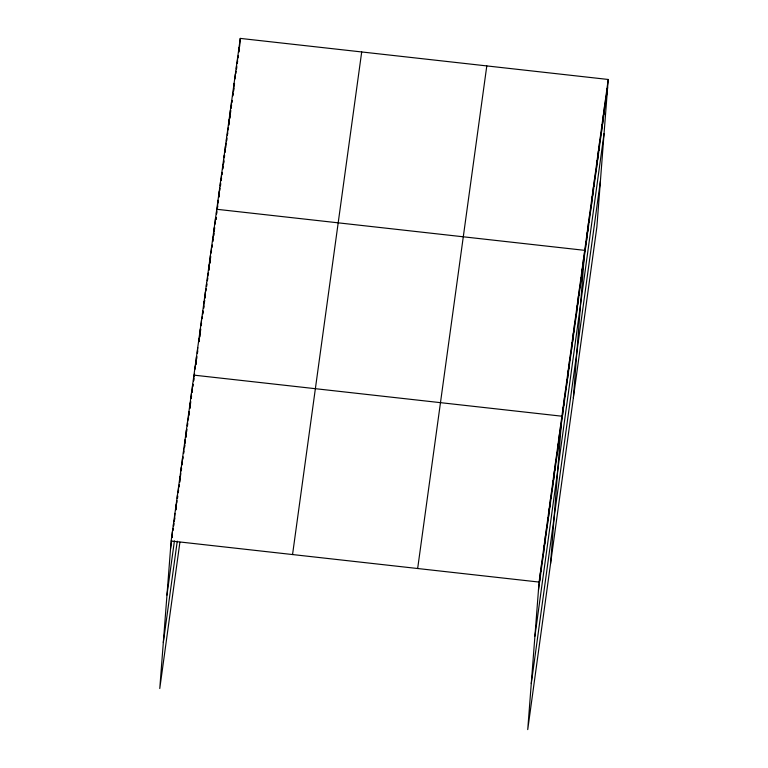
<?xml version="1.0" encoding="UTF-8"?>
<svg xmlns="http://www.w3.org/2000/svg" width="768" height="768" viewBox="0 0 768 768"><rect width="100%" height="100%" fill="white"/><g stroke="black" fill="none" stroke-linecap="round" stroke-linejoin="round"><path stroke-width="1.15" d="M608.227 79.469L539.078 582.067L527.731 729.6L596.87 227.002L608.227 79.469L240.269 38.4L171.13 540.998L159.773 688.531L179.904 542.256M171.955 537.533L172.397 531.782M173.04 530.621L173.222 528.317M173.395 526.022L173.664 522.566M174.931 513.36L174.317 521.405L174.787 517.949M175.757 509.894L176.198 504.144M176.851 502.973L177.024 500.678M177.197 498.374L177.466 494.928M178.205 492.614L178.733 485.712M179.558 482.246L180 476.496M180.653 475.334L180.826 473.03M181.008 470.736L181.267 467.28M182.534 458.074L182.006 464.966L182.39 462.662M183.446 453.456L183.802 448.858M185.069 439.642L184.454 447.686L184.771 445.382M185.808 437.328L186.336 430.426M187.258 425.808L187.603 421.21M188.87 411.994L188.256 420.048L188.573 417.744M189.696 408.538L190.147 402.787M191.059 398.17L191.414 393.571M192.682 384.355L192.058 392.4L192.374 390.106M193.507 380.89L193.949 375.139L561.898 416.208L550.55 563.741M194.947 369.379L195.216 365.923M196.483 356.717L195.859 364.762L196.176 362.458M197.309 353.251L197.75 347.501M198.749 341.731L199.018 338.285M200.285 329.069L199.661 337.123L200.141 333.667M201.11 325.603L201.552 319.853M202.195 318.691L202.378 316.387M202.55 314.093L202.819 310.637M203.558 308.323L204.086 301.43M204.912 297.965L205.354 292.214M206.006 291.043L206.179 288.749M206.352 286.445L206.621 282.998M207.36 280.685L207.888 273.782M208.714 270.317L209.155 264.566M210.422 255.35L209.808 263.405L210.125 261.101M211.69 246.144L211.162 253.037L211.546 250.733M212.602 241.526L212.957 236.928M214.224 227.712L213.61 235.766L213.926 233.462M215.05 224.246L215.491 218.496M215.971 219.523L216.144 217.334L215.827 219.638M216.413 213.878L216.758 209.28L584.717 250.349L573.36 397.882M217.997 200.285L217.382 208.339L217.69 206.093M218.794 197.05L219.235 191.299M219.859 190.349L220.032 188.054M220.205 185.75L220.474 182.304M221.184 180.211L221.712 173.309M222.595 168.912L222.95 164.314M223.834 159.917L223.565 163.373L223.872 161.117M224.006 157.622L224.189 155.318M224.976 152.074L225.427 146.323M226.214 143.078L225.734 147.629M226.397 140.784L226.656 137.328M227.894 128.342L227.366 135.235L227.741 133.018M228.691 125.098L229.133 119.347M230.371 110.352L229.757 118.397L230.064 116.15M231.61 101.357L231.082 108.259L231.61 104.909M232.579 95.818L232.848 92.362M234.086 83.366L233.462 91.421L233.933 88.042M234.97 78.979L235.325 74.371M235.939 73.43L236.112 71.136M236.294 68.832L236.554 65.386M237.264 63.283L237.792 56.39M238.675 51.994L239.03 47.395M239.654 46.445L240.269 38.4M539.731 580.906L540.346 572.851M540.998 571.69L541.613 563.635M542.266 562.474L542.88 554.429M543.533 553.258L544.157 545.213M544.8 544.042L545.424 535.997M546.067 534.835L546.691 526.781M547.334 525.619L547.958 517.565M548.602 516.403L549.226 508.349M549.869 507.187L550.493 499.142M551.136 497.971L551.76 489.926M552.403 488.765L553.027 480.71M553.67 479.549L554.294 471.494M554.938 470.333L555.562 462.278M556.205 461.117L556.829 453.072M557.472 451.901L558.096 443.856M558.739 442.685L559.363 434.64M560.016 433.478L560.63 425.424M562.55 415.046L563.165 406.992M563.818 405.83L564.432 397.786M565.085 396.614L565.699 388.57M566.352 387.398L566.966 379.354M567.619 378.192L568.234 370.138M568.886 368.976L569.501 360.922M570.154 359.76L570.768 351.706M571.421 350.544L572.035 342.499M572.688 341.328L573.302 333.283M573.955 332.122L574.57 324.067M575.222 322.906L575.846 314.851M576.49 313.69L577.114 305.635M577.757 304.474L578.381 296.429M579.024 295.258L579.648 287.213M580.291 286.042L580.915 277.997M581.558 276.835L582.182 268.781M582.826 267.619L583.45 259.565M585.331 249.408L585.955 241.363M586.57 240.413L587.194 232.368M587.808 231.418L588.422 223.373M589.046 222.422L589.661 214.378M590.285 213.437L590.899 205.382M591.523 204.442L592.138 196.387M592.752 195.446L593.376 187.392M593.99 186.451L594.614 178.406M595.229 177.456L595.853 169.411M596.467 168.461L597.091 160.416M597.706 159.466L598.33 151.421M598.944 150.48L599.558 142.426M600.182 141.485L600.797 133.43M601.421 132.49L602.035 124.435M602.659 123.494L603.274 115.45M603.888 114.499L604.512 106.454M605.126 105.504L605.75 97.459M606.365 96.509L606.989 88.464M170.506 549.043L171.619 540.989M172.09 537.533L172.406 535.229M173.683 526.013L174 523.709M175.901 509.885L176.218 507.581M177.485 498.365L177.802 496.07M178.272 492.614L178.589 490.31M179.069 486.854L179.386 484.55M179.702 482.246L180.173 478.79M181.286 470.726L181.603 468.422M182.87 459.206L183.187 456.902M183.658 453.446L183.974 451.142M185.088 443.088L185.405 440.784M185.875 437.328L186.192 435.024M186.672 431.568L186.989 429.264M187.459 425.808L187.776 423.504M188.89 415.44L189.37 411.984M189.84 408.528L190.157 406.224M190.474 403.92L190.79 401.616M191.27 398.16L191.587 395.856M192.854 386.65L193.171 384.346M193.642 380.89L193.958 378.586M194.275 376.282L194.592 373.978M196.656 359.002L196.973 356.698M197.443 353.242L197.76 350.938M199.027 341.722L199.344 339.427M200.458 331.363L200.774 329.059M201.245 325.603L201.562 323.299M202.829 314.083L203.146 311.779M203.626 308.323L203.942 306.019M204.413 302.563L204.739 300.259M205.056 297.955L205.373 295.651M206.64 286.445L206.957 284.141M207.427 280.685L207.744 278.381M208.224 274.925L208.541 272.621M208.858 270.317L209.328 266.861M210.442 258.797L210.758 256.493M212.026 247.277L212.342 244.973M212.813 241.517L213.13 239.213M214.243 231.158L214.714 227.702M216.605 213.965L216.912 211.709M218.15 202.714L218.467 200.467M218.928 197.098L219.235 194.851M220.474 185.856L220.781 183.61M221.251 180.23L221.558 177.984M222.019 174.614L222.326 172.368M222.797 168.989L223.104 166.742M224.342 157.747L224.65 155.501M225.11 152.131L225.418 149.875M226.656 140.89L226.973 138.634M228.202 129.638L228.518 127.392M228.826 125.146L229.286 121.776M230.525 112.781L230.832 110.534M231.917 102.662L232.224 100.416M232.848 95.914L233.155 93.667M234.24 85.795L234.547 83.549M236.554 68.938L236.87 66.682M237.331 63.312L237.638 61.066M238.109 57.696L238.416 55.44M238.877 52.07L239.184 49.824M166.963 595.075L174.413 540.941M163.315 642.499L177.264 541.142M292.55 554.554L361.699 51.955M417.658 568.512L486.797 65.914M538.464 590.122L607.603 87.523M534.922 636.144L604.061 133.546M531.274 683.568L600.413 180.97M171.13 540.998L539.078 582.067"/></g></svg>
